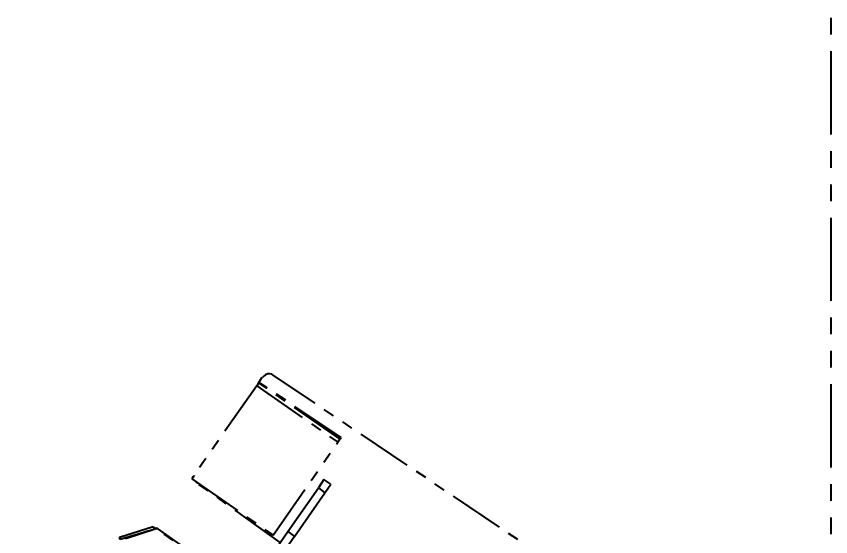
# Model space of a CAD drawing. Header units: inches. Extents: x 0 to 1408, y 0 to 1088.
# Drawn here: x 793.48 to 842.36, y 896.29 to 927.55 of the extents above; entities that cross this region are included whole.
import ezdxf

# ---------------------------------------------------------------- set-up
doc = ezdxf.new("R2010")
doc.units = ezdxf.units.IN
doc.header["$LTSCALE"] = 32
doc.header["$MEASUREMENT"] = 0
doc.linetypes.add('PHANTOM2', pattern=[1.25, 0.625, -0.125, 0.125, -0.125, 0.125, -0.125])
doc.layers.add('Equipment-AM_5', color=92, linetype='Continuous', lineweight=25)
doc.layers.add('Layout-AM_11', color=92, linetype='PHANTOM2', lineweight=25)
doc.styles.get("Standard").update_dxf_attribs({"font": 'ROMANS.SHX', "width": 0.7})
doc.dimstyles.new('VALMET_ANSI$0', dxfattribs={"dimscale": 48, "dimtxt": 0.12, "dimasz": 0.12, "dimexe": 0.1, "dimexo": 0.05, "dimgap": 0.06, "dimtad": 1, "dimtoh": 1, "dimdec": 5, "dimzin": 7, "dimdsep": 46, "dimlunit": 4, "dimtxsty": 'Standard', "dimcen": 0, "dimclrd": 256, "dimclre": 256, "dimclrt": 140, "dimadec": 0, "dimazin": 2, "dimtp": 0.1, "dimtm": 0.1, "dimtfac": 0.71, "dimtdec": 5, "dimtofl": 0, "dimtmove": 0, "dimatfit": 3, "dimfxl": 1, "dimfrac": 2, "dimtolj": 1, "dimtzin": 7, "dimlwd": -1, "dimlwe": -1, "dimarcsym": 1})

# ---------------------------------------------------------------- blocks, each defined once
blk = doc.blocks.new('A$Cdb8327fd')
at = {"layer": 'Layout-AM_11', "ltscale": 0.25}
for points in [[(12.072, 117.933), (4.707, 122.887), (4.707, 122.92), (5.004, 123.383)], [(43.05, 96.665), (43.248, 96.962), (43.842, 97.854), (42.95, 98.713), (6.028, 123.548), (5.863, 123.647), (5.698, 123.68), (5.5, 123.68), (5.301, 123.614), (5.17, 123.515), (5.037, 123.35)], [(4.509, 122.623), (-1.337, 114.235), (5.995, 109.149), (11.808, 117.537)], [(12.006, 117.802), (4.674, 122.887), (4.509, 122.623), (11.808, 117.537), (11.907, 117.669), (11.94, 117.702), (11.94, 117.735), (11.973, 117.769), (12.006, 117.802), (12.039, 117.868), (12.105, 117.966), (4.707, 122.92)], [(-1.138, 114.532), (-1.138, 114.499), (-1.303, 114.301), (-1.237, 114.334), (-1.237, 114.367)], [(-1.204, 114.4), (-1.237, 114.334)], [(-1.138, 114.499), (-1.138, 114.499)], [(-1.303, 114.301), (-1.303, 114.268)], [(-1.171, 114.169), (-1.105, 114.07), (-1.006, 114.003), (-0.874, 113.905), (-0.742, 113.839)], [(6.623, 108.488), (-0.742, 113.772)], [(7.316, 109.479), (10.057, 113.409), (10.652, 112.98), (11.18, 113.739), (10.553, 114.169), (10.057, 113.409)], [(7.911, 109.05), (10.652, 112.98)], [(-4.837, 109.644), (-7.777, 108.752), (-7.842, 108.984), (-4.804, 109.942), (-4.705, 109.677)], [(-5.3, 109.512), (-7.314, 108.851), (-4.54, 109.743), (-4.441, 109.743), (3.584, 104.129), (-4.441, 109.743)], [(-4.474, 109.743), (-4.441, 109.743), (-4.54, 109.776), (-4.705, 109.71)], [(3.551, 104.096), (-4.54, 109.743)], [(5.037, 106.243), (7.316, 109.479), (7.911, 109.05), (5.665, 105.813), (5.037, 106.243), (4.212, 105.021), (3.089, 103.402), (3.684, 102.973), (1.735, 100.166), (-0.115, 97.524)], [(5.962, 109.149), (5.962, 109.182), (5.962, 109.149), (5.533, 109.479)]]:
    blk.add_lwpolyline(points, dxfattribs=at)
blk = doc.blocks.new('*D88')
at = {"layer": 'Defpoints', "color": 0, "transparency": 16777216}
for p in [(782.409, 958.673), (842.359, 951.932), (782.409, 919.274)]:
    blk.add_point(p, dxfattribs=at)
at = {"layer": 'Equipment-AM_5', "linetype": 'ByBlock', "transparency": 16777216}
for p, q in [((782.409, 920.874), (782.409, 961.873)), ((842.359, 953.532), (842.359, 961.873)), ((838.519, 958.673), (786.249, 958.673))]:
    blk.add_line(p, q, dxfattribs=at)
at = {"layer": 'Equipment-AM_5', "transparency": 16777216}
for points in [[(786.249, 959.313), (786.249, 958.033), (782.409, 958.673)], [(838.519, 959.313), (838.519, 958.033), (842.359, 958.673)]]:
    blk.add_solid(points, dxfattribs=at)
at = {"layer": 'Equipment-AM_5', "color": 140, "transparency": 16777216, "insert": (812.384, 962.879), "char_height": 3.84, "attachment_point": 5}
blk.add_mtext('\\A1;5\'-0"', dxfattribs=at)

msp = doc.modelspace()

# ---------------------------------------------------------------- linework, layer by layer
at = {"layer": 'Layout-AM_11', "ltscale": 0.25}
msp.add_line((842.358802, 985.446908), (842.358802, 650.740223), dxfattribs=at)

# ---------------------------------------------------------------- block references
at = {"layer": 'Layout-AM_11', "ltscale": 0.25, "xscale": 0.666666, "yscale": 0.666666, "zscale": 0.666666}
msp.add_blockref('A$Cdb8327fd', (804.908779, 823.610712), dxfattribs=at)

# ---------------------------------------------------------------- dimensions: what is measured, and where the dimension line sits
at = {"layer": 'Equipment-AM_5'}
dim = msp.add_linear_dim(base=(782.408802, 958.673089), p1=(842.358802, 951.931554), p2=(782.408802, 919.273951), dimstyle='VALMET_ANSI$0', override={"dimscale": 32, "dimdec": 3}, dxfattribs=at)
dim.commit()
dim.dimension.update_dxf_attribs({"geometry": '*D88', "text_midpoint": (812.383802, 962.878803)})

doc.saveas('drawing.dxf')
